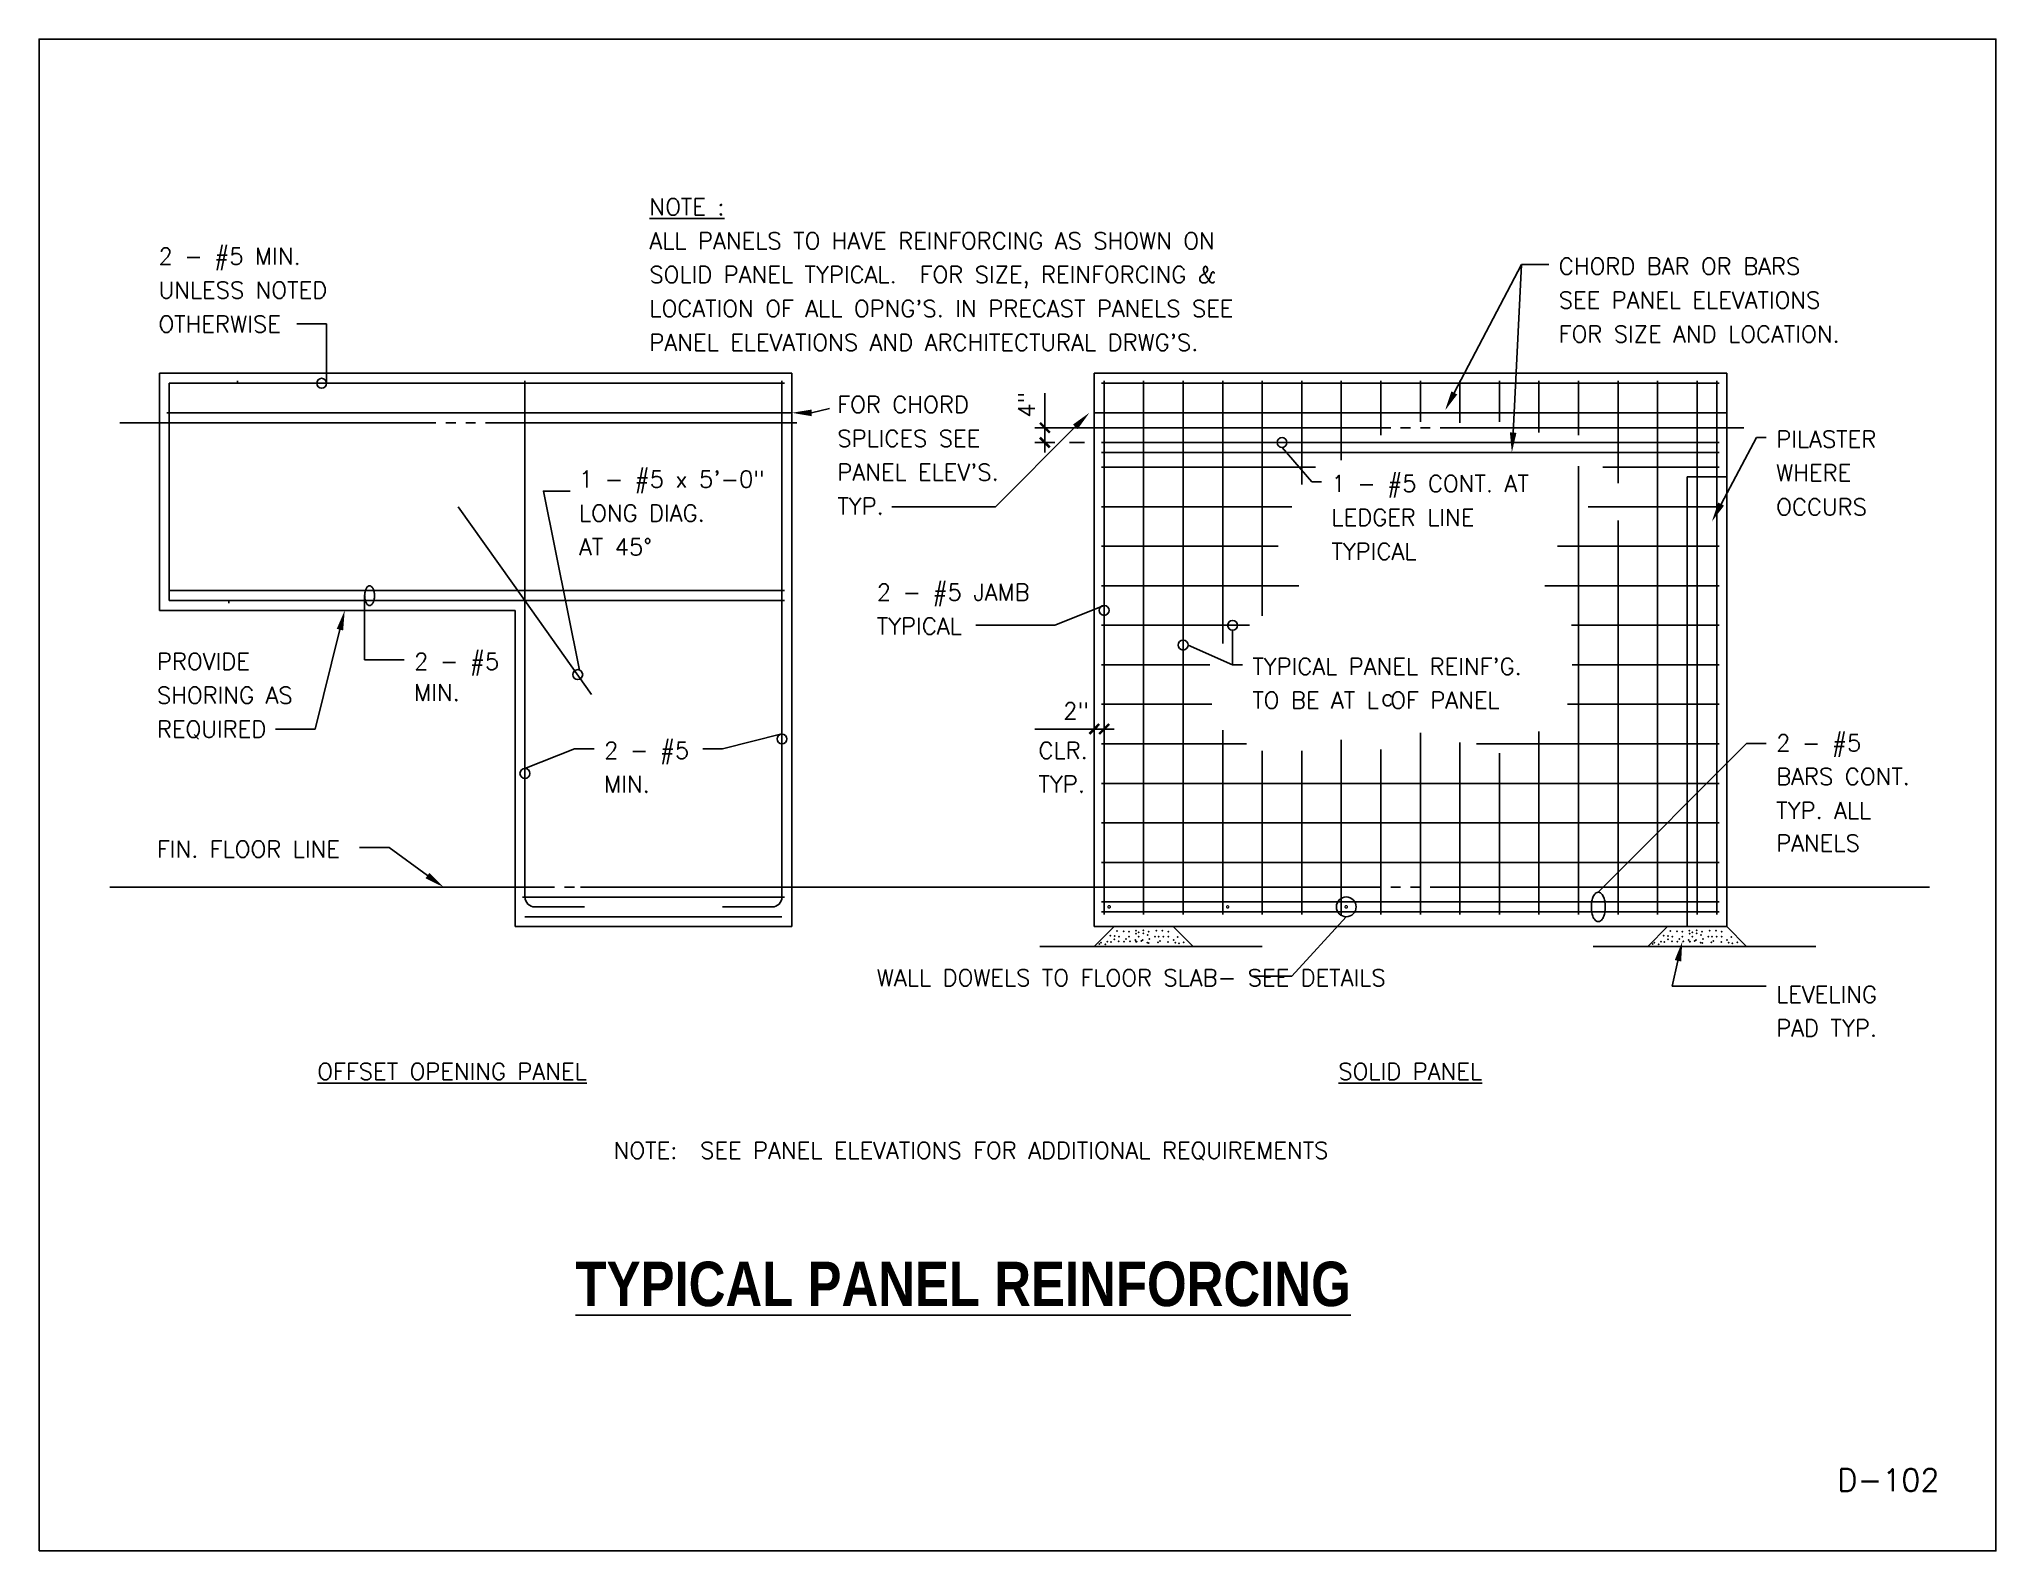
# Model space of a CAD drawing. Extents: x 0 to 11, y 0 to 8.5.
import ezdxf
from ezdxf.enums import TextEntityAlignment as Align

# ---------------------------------------------------------------- set-up
doc = ezdxf.new("R2010")
doc.units = 0
doc.header["$LTSCALE"] = 8
doc.header["$MEASUREMENT"] = 0
doc.layers.get('0').update_dxf_attribs({"linetype": 'CONTINUOUS'})
for name, color, linetype in [('DIMLINES', 1, 'CONTINUOUS'), ('OBJECT1', 1, 'CONTINUOUS'), ('OBJECT2', 5, 'CONTINUOUS'), ('OBJECT3', 1, 'CONTINUOUS'), ('TEXT', 5, 'CONTINUOUS')]:
    doc.layers.add(name, color=color, linetype=linetype)
doc.styles.add('SIMPLEX', font='SIMPLEX', dxfattribs={"width": 0.8, "height": 2})
doc.styles.get("Standard").update_dxf_attribs({"font": 'simplex.shx'})

# ---------------------------------------------------------------- blocks, each defined once
blk = doc.blocks.new('A$C396E628C')
at = {"layer": 'TEXT', "linetype": 'Continuous'}
blk.add_text('NOTE:  SEE PANEL ELEVATIONS FOR ADDITIONAL REQUIREMENTS', height=0.09375, dxfattribs=at).set_placement((0, 0.009))

msp = doc.modelspace()

# ---------------------------------------------------------------- linework, layer by layer
at = {"linetype": 'Continuous'}
msp.add_lwpolyline([(0, 0), (11, 0), (11, 8.5), (0, 8.5)], close=True, dxfattribs=at)
at = {"layer": 'DIMLINES'}
for p, q in [((7.955, 6.511), (8.334, 7.232)), ((8.286, 6.287), (8.334, 7.232)), ((8.334, 7.232), (8.487, 7.232)), ((8.334, 7.232), (8.445, 7.232)), ((1.449, 6.899), (1.616, 6.899)), ((1.616, 6.899), (1.616, 6.565)), ((5.654, 6.51), (5.654, 6.176)), ((4.342, 6.399), (4.443, 6.424)), ((0.454, 6.343), (2.231, 6.343)), ((2.287, 6.343), (2.342, 6.343)), ((2.398, 6.343), (2.454, 6.343)), ((2.509, 6.343), (4.259, 6.343)), ((5.825, 6.32), (5.376, 5.871)), ((5.765, 6.315), (5.598, 6.315)), ((5.757, 6.315), (7.598, 6.315)), ((7.654, 6.315), (7.709, 6.315)), ((7.765, 6.315), (7.82, 6.315)), ((7.876, 6.315), (9.584, 6.315)), ((5.709, 6.232), (5.598, 6.232)), ((5.876, 6.232), (5.793, 6.232)), ((6.987, 6.204), (7.154, 6.01)), ((9.456, 5.886), (9.654, 6.26)), ((9.654, 6.26), (9.709, 6.26)), ((7.154, 6.01), (7.209, 6.01)), ((5.376, 5.871), (4.793, 5.871)), ((1.83, 5.315), (1.83, 5.371)), ((1.83, 5.01), (1.83, 5.315)), ((5.709, 5.204), (5.987, 5.315)), ((1.691, 5.18), (1.551, 4.621)), ((5.265, 5.204), (5.709, 5.204)), ((6.709, 4.982), (6.709, 5.176)), ((6.459, 5.093), (6.709, 4.982)), ((2.052, 5.01), (1.83, 5.01)), ((6.709, 4.982), (6.765, 4.982)), ((1.551, 4.621), (1.329, 4.621)), ((5.598, 4.621), (6.043, 4.621)), ((6.043, 4.621), (6.043, 4.621)), ((3.842, 4.51), (4.176, 4.593)), ((8.765, 3.704), (9.598, 4.54)), ((9.598, 4.54), (9.709, 4.54)), ((3.009, 4.51), (2.731, 4.399)), ((3.12, 4.51), (3.009, 4.51)), ((3.731, 4.51), (3.842, 4.51)), ((1.968, 3.954), (1.801, 3.954)), ((2.183, 3.797), (1.968, 3.954)), ((2.898, 3.732), (0.398, 3.732)), ((3.009, 3.732), (2.954, 3.732)), ((7.543, 3.732), (3.043, 3.732)), ((3.12, 3.732), (3.065, 3.732)), ((7.654, 3.732), (7.598, 3.732)), ((7.765, 3.732), (7.709, 3.732)), ((10.626, 3.732), (7.82, 3.732)), ((7.348, 3.565), (7.043, 3.232)), ((9.213, 3.318), (9.181, 3.176)), ((7.043, 3.232), (6.82, 3.232)), ((9.181, 3.176), (9.709, 3.176))]:
    msp.add_line(p, q, dxfattribs=at)
at = {"layer": 'DIMLINES', "linetype": 'Continuous'}
msp.add_lwpolyline([(3.038, 4.952), (2.835, 5.959), (2.985, 5.959)], dxfattribs=at)
at = {"layer": 'DIMLINES'}
for points in [[(1.858, 5.315, 0.174705), (1.867, 5.319, 0.104203), (1.877, 5.332, 0.064948), (1.883, 5.348, 0.051099), (1.885, 5.371, 0.051099), (1.883, 5.393, 0.064948), (1.877, 5.41, 0.104203), (1.867, 5.423, 0.174705), (1.858, 5.426, 0.174705), (1.848, 5.423, 0.104203), (1.838, 5.41, 0.064948), (1.832, 5.393, 0.051099), (1.83, 5.371, 0.051099), (1.832, 5.348, 0.064948), (1.838, 5.332, 0.104203), (1.848, 5.319, 0.174705)], [(8.765, 3.704, 0.182205), (8.752, 3.699, 0.102703), (8.737, 3.68, 0.061998), (8.729, 3.655, 0.048246), (8.726, 3.621, 0.048246), (8.729, 3.587, 0.061998), (8.737, 3.562, 0.102703), (8.752, 3.542, 0.182205), (8.765, 3.538, 0.182205), (8.778, 3.542, 0.102703), (8.793, 3.562, 0.061998), (8.801, 3.587, 0.048246), (8.804, 3.621, 0.048246), (8.801, 3.655, 0.061998), (8.793, 3.68, 0.102703), (8.778, 3.699, 0.182205)]]:
    msp.add_lwpolyline(points, format="xyb", close=True, dxfattribs=at)
for centre, radius in [((1.588, 6.565), 0.0278), ((6.987, 6.232), 0.0278), ((5.987, 5.288), 0.0278), ((6.709, 5.204), 0.0278), ((6.431, 5.093), 0.0278), ((3.028, 4.927), 0.0278), ((4.176, 4.565), 0.0278), ((2.731, 4.371), 0.0278), ((7.348, 3.621), 0.0556)]:
    msp.add_circle(centre, radius, dxfattribs=at)
for points in [[(7.972, 6.502), (7.939, 6.52), (7.904, 6.413)], [(4.342, 6.38), (4.342, 6.417), (4.231, 6.399)], [(5.812, 6.333), (5.838, 6.307), (5.904, 6.399)], [(5.677, 6.283), (5.686, 6.292), (5.621, 6.338), (5.631, 6.348)], [(8.305, 6.286), (8.268, 6.289), (8.279, 6.176)], [(5.677, 6.199), (5.686, 6.209), (5.621, 6.255), (5.631, 6.265)], [(9.472, 5.877), (9.439, 5.894), (9.404, 5.788)], [(1.673, 5.184), (1.709, 5.175), (1.718, 5.288)], [(5.899, 4.598), (5.909, 4.588), (5.954, 4.654), (5.964, 4.644)], [(5.954, 4.598), (5.964, 4.588), (6.01, 4.654), (6.02, 4.644)], [(2.194, 3.812), (2.172, 3.782), (2.273, 3.732)], [(9.195, 3.322), (9.231, 3.314), (9.237, 3.426)]]:
    msp.add_trace(points, dxfattribs=at)
at = {"layer": 'OBJECT1'}
for p, q in [((6.001, 6.565), (5.973, 6.565)), ((5.987, 6.565), (5.987, 6.579)), ((5.987, 6.565), (9.431, 6.565)), ((5.987, 3.593), (5.987, 6.565)), ((6.209, 3.579), (6.209, 6.579)), ((6.431, 3.579), (6.431, 6.579)), ((6.654, 5.102), (6.654, 6.579)), ((6.876, 5.258), (6.876, 6.579)), ((7.098, 5.996), (7.098, 6.579)), ((7.32, 6.132), (7.32, 6.579)), ((7.543, 6.274), (7.543, 6.579)), ((7.765, 6.349), (7.765, 6.579)), ((7.987, 6.342), (7.987, 6.579)), ((8.209, 6.349), (8.209, 6.579)), ((8.431, 6.288), (8.431, 6.579)), ((8.654, 6.274), (8.654, 6.579)), ((8.876, 6.003), (8.876, 6.579)), ((9.098, 3.579), (9.098, 6.579)), ((9.32, 3.579), (9.32, 6.579)), ((9.431, 6.565), (9.431, 6.579)), ((9.431, 6.565), (9.431, 3.593)), ((9.431, 6.565), (9.445, 6.565)), ((5.973, 6.093), (7.176, 6.093)), ((8.654, 3.579), (8.654, 6.098)), ((8.791, 6.093), (9.445, 6.093)), ((5.973, 5.871), (7.043, 5.871)), ((8.708, 5.871), (9.445, 5.871)), ((8.876, 3.579), (8.876, 5.793)), ((5.973, 5.649), (6.965, 5.649)), ((8.536, 5.649), (9.445, 5.649)), ((5.973, 5.426), (7.082, 5.426)), ((8.464, 5.426), (9.445, 5.426)), ((5.973, 5.204), (6.804, 5.204)), ((8.614, 5.204), (9.445, 5.204)), ((5.973, 4.982), (6.582, 4.982)), ((8.619, 4.982), (9.445, 4.982)), ((5.973, 4.76), (6.593, 4.76)), ((8.592, 4.76), (9.445, 4.76)), ((5.973, 4.538), (6.788, 4.538)), ((6.654, 3.579), (6.654, 4.614)), ((7.32, 3.579), (7.32, 4.56)), ((7.765, 3.579), (7.765, 4.6)), ((7.987, 3.579), (7.987, 4.546)), ((8.081, 4.538), (9.445, 4.538)), ((8.431, 3.579), (8.431, 4.607)), ((6.876, 3.579), (6.876, 4.499)), ((7.098, 3.579), (7.098, 4.499)), ((7.543, 3.579), (7.543, 4.505)), ((8.209, 3.579), (8.209, 4.485)), ((5.973, 4.315), (9.445, 4.315)), ((5.973, 4.093), (9.445, 4.093)), ((5.973, 3.871), (9.445, 3.871)), ((5.973, 3.649), (9.445, 3.649)), ((5.987, 3.593), (5.973, 3.593)), ((9.431, 3.593), (5.987, 3.593)), ((5.987, 3.593), (5.987, 3.579)), ((9.431, 3.593), (9.445, 3.593)), ((9.431, 3.593), (9.431, 3.579))]:
    msp.add_line(p, q, dxfattribs=at)
at = {"layer": 'OBJECT1', "const_width": 0.00694}
for points in [[(6.008, 3.621, 1), (6.022, 3.621, 1)], [(6.675, 3.621, 1), (6.688, 3.621, 1)], [(7.341, 3.621, 1), (7.355, 3.621, 1)]]:
    msp.add_lwpolyline(points, format="xyb", close=True, dxfattribs=at)
at = {"layer": 'OBJECT1'}
for p in [(5.96, 3.412), (5.969, 3.419), (5.993, 3.41), (6.005, 3.426), (6.021, 3.459), (6.025, 3.423), (6.045, 3.438), (6.046, 3.457), (6.059, 3.486), (6.069, 3.428), (6.07, 3.454), (6.096, 3.484), (6.098, 3.426), (6.11, 3.44), (6.126, 3.482), (6.126, 3.454), (6.126, 3.454), (6.126, 3.454), (6.126, 3.454), (6.132, 3.428), (6.162, 3.435), (6.166, 3.488), (6.167, 3.471), (6.167, 3.426), (6.167, 3.426), (6.167, 3.426), (6.17, 3.426), (6.181, 3.454), (6.182, 3.478), (6.196, 3.429), (6.204, 3.435), (6.207, 3.49), (6.207, 3.472), (6.229, 3.419), (6.232, 3.462), (6.237, 3.482), (6.238, 3.417), (6.242, 3.44), (6.273, 3.453), (6.28, 3.488), (6.289, 3.421), (6.293, 3.454), (6.301, 3.429), (6.315, 3.488), (6.32, 3.454), (6.346, 3.423), (6.348, 3.482), (6.348, 3.454), (6.348, 3.454), (6.377, 3.435), (6.387, 3.419), (6.401, 3.452), (6.407, 3.416), (6.435, 3.421), (9.071, 3.412), (9.08, 3.419), (9.104, 3.41), (9.117, 3.426), (9.132, 3.459), (9.136, 3.423), (9.156, 3.438), (9.157, 3.457), (9.17, 3.486), (9.18, 3.428), (9.181, 3.454), (9.207, 3.484), (9.209, 3.426), (9.221, 3.44), (9.237, 3.482), (9.237, 3.454), (9.237, 3.454), (9.237, 3.454), (9.237, 3.454), (9.243, 3.428), (9.273, 3.435), (9.277, 3.488), (9.279, 3.471), (9.279, 3.426), (9.279, 3.426), (9.279, 3.426), (9.281, 3.426), (9.293, 3.478), (9.293, 3.454), (9.307, 3.429), (9.315, 3.435), (9.318, 3.49), (9.318, 3.472), (9.341, 3.419), (9.343, 3.462), (9.348, 3.482), (9.349, 3.417), (9.353, 3.44), (9.384, 3.453), (9.391, 3.488), (9.4, 3.421), (9.404, 3.454), (9.412, 3.429), (9.426, 3.488), (9.431, 3.454), (9.457, 3.423), (9.459, 3.482), (9.459, 3.454), (9.459, 3.454), (9.488, 3.435), (9.498, 3.419), (9.512, 3.452), (9.518, 3.416), (9.546, 3.421)]:
    msp.add_point(p, dxfattribs=at)
at = {"layer": 'OBJECT2'}
for p, q in [((0.676, 6.621), (4.231, 6.621)), ((0.676, 5.288), (0.676, 6.621)), ((4.231, 6.621), (4.231, 3.51)), ((5.931, 3.51), (5.931, 6.621)), ((5.931, 6.621), (9.487, 6.621)), ((9.487, 6.621), (9.487, 3.51)), ((9.265, 3.51), (9.265, 6.038)), ((9.265, 6.038), (9.487, 6.038)), ((2.676, 5.288), (0.676, 5.288)), ((2.676, 3.51), (2.676, 5.288)), ((4.231, 3.51), (2.676, 3.51)), ((9.487, 3.51), (5.931, 3.51)), ((6.043, 3.51), (5.931, 3.399)), ((6.376, 3.51), (6.487, 3.399)), ((9.154, 3.51), (9.043, 3.399)), ((9.487, 3.51), (9.598, 3.399)), ((6.876, 3.399), (5.626, 3.399)), ((9.987, 3.399), (8.737, 3.399))]:
    msp.add_line(p, q, dxfattribs=at)
at = {"layer": 'OBJECT3'}
for p, q in [((0.731, 5.343), (0.731, 6.565)), ((0.731, 6.565), (4.176, 6.565)), ((1.116, 6.565), (1.102, 6.565)), ((1.116, 6.565), (1.116, 6.579)), ((2.731, 6.51), (2.731, 6.579)), ((2.731, 3.676), (2.731, 6.51)), ((4.176, 6.565), (4.176, 6.579)), ((4.176, 6.565), (4.176, 3.676)), ((4.176, 6.565), (4.19, 6.565)), ((0.717, 6.399), (4.231, 6.399)), ((5.931, 6.399), (9.487, 6.399)), ((5.973, 6.232), (9.445, 6.232)), ((5.973, 6.176), (9.445, 6.176)), ((2.731, 5.343), (2.356, 5.871)), ((0.731, 5.399), (4.176, 5.399)), ((1.067, 5.399), (1.053, 5.399)), ((4.176, 5.399), (4.19, 5.399)), ((0.731, 5.343), (4.176, 5.343)), ((1.067, 5.343), (1.053, 5.343)), ((1.067, 5.343), (1.067, 5.329)), ((3.106, 4.815), (2.731, 5.343)), ((4.176, 5.343), (4.19, 5.343)), ((2.801, 3.676), (2.717, 3.676)), ((2.787, 3.676), (4.12, 3.676)), ((4.106, 3.676), (4.19, 3.676)), ((4.176, 3.565), (2.731, 3.565)), ((2.787, 3.621), (3.065, 3.621)), ((4.12, 3.621), (3.842, 3.621))]:
    msp.add_line(p, q, dxfattribs=at)
for centre, start, end in [((2.787, 3.676), 180, 270), ((4.12, 3.676), 270, 0)]:
    msp.add_arc(centre, 0.0556, start, end, dxfattribs=at)

# ---------------------------------------------------------------- block references
at = {"layer": 'TEXT', "linetype": 'Continuous'}
msp.add_blockref('A$C396E628C', (3.23, 2.196), dxfattribs=at)

# ---------------------------------------------------------------- texts
at = {"layer": 'TEXT', "style": 'SIMPLEX'}
for s, height, p in [('%%UNOTE :', 0.0938, (3.431, 7.51)), ('ALL PANELS TO HAVE REINFORCING AS SHOWN ON', 0.09375, (3.431, 7.319)), ('2 - #5 MIN.', 0.09375, (0.671, 7.232)), ('CHORD BAR OR BARS', 0.09375, (8.543, 7.176)), ('SOLID PANEL TYPICAL.  FOR SIZE, REINFORCING &', 0.09375, (3.431, 7.129)), ('UNLESS NOTED', 0.09375, (0.671, 7.042)), ('SEE PANEL ELEVATIONS', 0.09375, (8.543, 6.986)), ('OTHERWISE', 0.0938, (0.671, 6.851)), ("LOCATION OF ALL OPNG'S. IN PRECAST PANELS SEE", 0.09375, (3.431, 6.938)), ("PANEL ELEVATIONS AND ARCHITECTURAL DRWG'S.", 0.09375, (3.431, 6.748)), ('FOR SIZE AND LOCATION.', 0.09375, (8.543, 6.795)), ('FOR CHORD', 0.0938, (4.487, 6.399)), ('SPLICES SEE', 0.09375, (4.487, 6.208)), ('PILASTER', 0.0938, (9.765, 6.204)), ('1 - #5 x 5\'-0"', 0.09375, (3.035, 5.979)), ("PANEL ELEV'S.", 0.09375, (4.487, 6.018)), ('1 - #5 CONT. AT', 0.09375, (7.265, 5.954)), ('WHERE', 0.0938, (9.765, 6.014)), ('LONG DIAG.', 0.0938, (3.035, 5.788)), ('TYP.', 0.0938, (4.487, 5.827)), ('LEDGER LINE ', 0.09375, (7.265, 5.764)), ('OCCURS', 0.0938, (9.765, 5.823)), ('AT 45%%D', 0.0938, (3.035, 5.598)), ('TYPICAL', 0.0938, (7.265, 5.573)), ('2 - #5 JAMB', 0.09375, (4.709, 5.343)), ('TYPICAL', 0.0938, (4.709, 5.153)), ('2 - #5', 0.0938, (2.108, 4.954)), ('PROVIDE', 0.0938, (0.662, 4.954)), ("TYPICAL PANEL REINF'G.", 0.09375, (6.82, 4.926)), ('SHORING AS', 0.0938, (0.662, 4.764)), ('MIN.', 0.0938, (2.108, 4.779)), ('2"', 0.0938, (5.757, 4.676)), ('TO BE AT L OF PANEL', 0.09375, (6.82, 4.736)), ('c', 0.0938, (7.543, 4.751)), ('REQUIRED', 0.0938, (0.662, 4.573)), ('2 - #5', 0.0938, (3.176, 4.454)), ('CLR.', 0.0938, (5.618, 4.454)), ('2 - #5', 0.0938, (9.765, 4.496)), ('BARS CONT.', 0.0938, (9.765, 4.307)), ('MIN.', 0.0938, (3.176, 4.264)), ('TYP.', 0.0938, (5.618, 4.264)), ('TYP. ALL', 0.0938, (9.765, 4.116)), ('FIN. FLOOR LINE', 0.09375, (0.662, 3.899)), ('PANELS', 0.0938, (9.765, 3.933)), ('WALL DOWELS TO FLOOR SLAB- SEE DETAILS', 0.09375, (4.709, 3.176)), ('LEVELING', 0.0938, (9.765, 3.082)), ('PAD TYP.', 0.0938, (9.765, 2.893)), ('%%UOFFSET OPENING PANEL', 0.09375, (1.564, 2.649)), ('%%USOLID PANEL', 0.09375, (7.304, 2.649))]:
    msp.add_text(s, height=height, dxfattribs=at).set_placement(p)
msp.add_text('4"', height=0.0938, rotation=90, dxfattribs=at).set_placement((5.598, 6.371))
at = {"layer": 'TEXT', "linetype": 'Continuous'}
msp.add_text('D-102', height=0.125, dxfattribs=at).set_placement((10.683, 0.336), align=Align.RIGHT)
at = {"layer": 'TEXT', "linetype": 'Continuous', "insert": (3.015, 1.626), "char_height": 0.25, "width": 5.375, "attachment_point": 1}
msp.add_mtext('{\\fTechnicBold|b0|i0|c2|p2;\\LTYPICAL PANEL REINFORCING}', dxfattribs=at)

doc.saveas('drawing.dxf')
